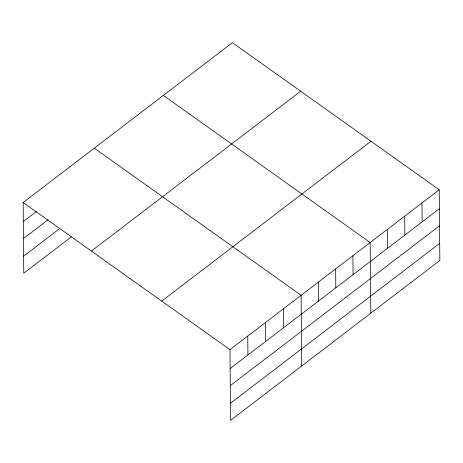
<?xml version="1.0" encoding="UTF-8"?>
<svg xmlns="http://www.w3.org/2000/svg" width="463" height="463" viewBox="0 0 463 463"><rect width="100%" height="100%" fill="white"/><g stroke="black" fill="none" stroke-linecap="round" stroke-linejoin="round"><path stroke-width="0.69" d="M71.389 236.842L23.769 273.222L23.15 202.539L232.414 42.665L439.231 189.778L439.85 260.461L230.586 420.335L229.972 349.652L439.231 189.778M23.318 221.464L36.513 211.383M23.463 238.543L48.135 219.694M23.619 256.143L59.195 228.965M91.402 251.085L300.666 91.211M161.72 301.106L370.985 141.232M230.134 368.577L439.399 208.703M230.285 385.656L439.549 225.782M230.435 403.256L439.7 243.382M163.358 95.424L370.174 242.537L370.794 313.22M94.302 148.183L301.118 295.296L301.737 365.978M23.15 202.539L229.972 349.652M421.967 202.968L422.134 221.893M404.703 216.157L404.87 235.082M387.438 229.347L387.606 248.272M352.91 255.726L353.078 274.652M335.646 268.916L335.814 287.841M318.382 282.106L318.55 301.031M283.333 308.885L283.495 327.81M265.542 322.474L265.71 341.399M247.757 336.063L247.925 354.988"/></g></svg>
